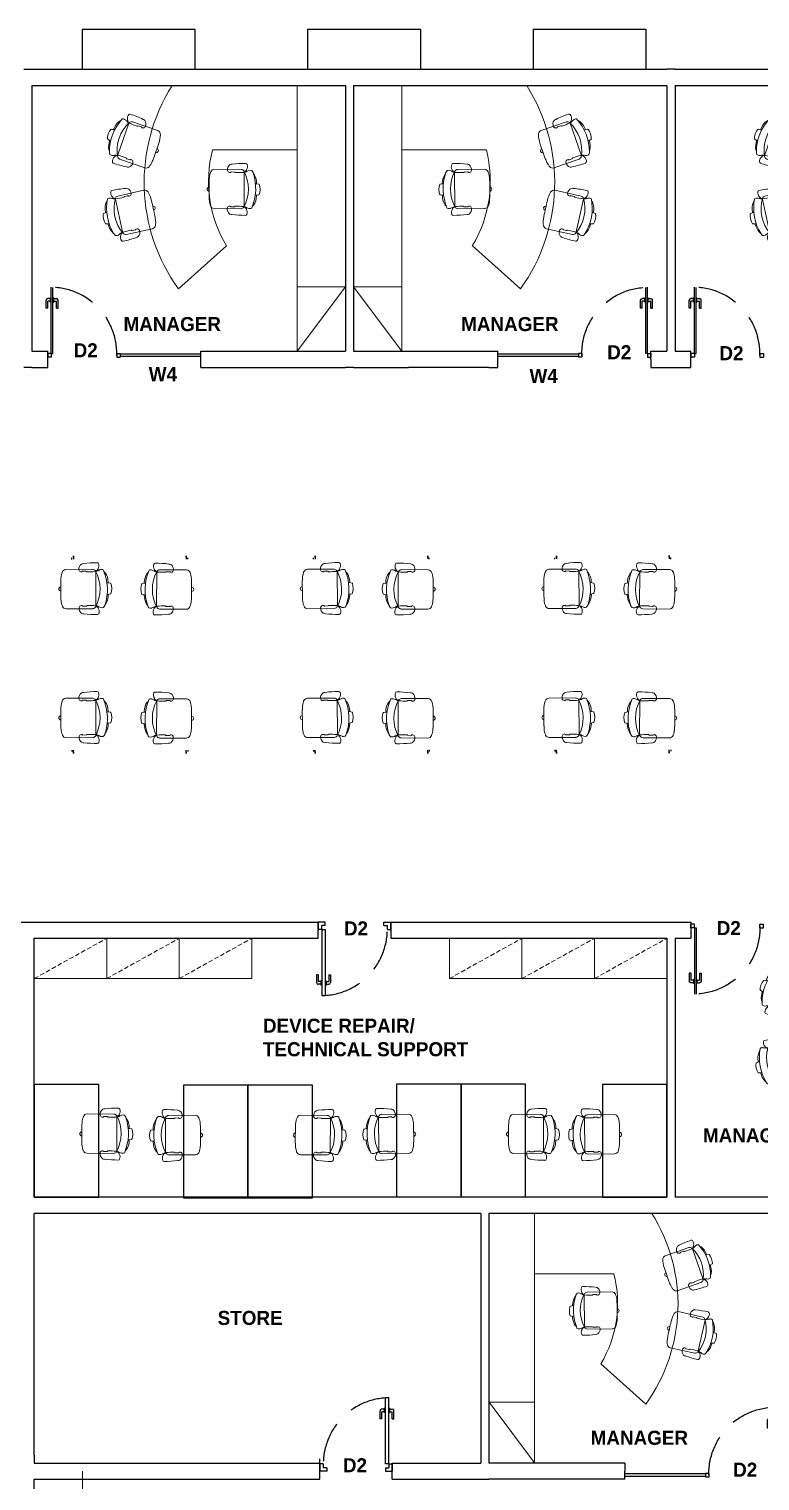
# Model space of a CAD drawing. Header units: inches. Extents: x 484217 to 497210, y -26946 to -21493.
# Drawn here: x 486889 to 487298, y -24366 to -23555 of the extents above; entities that cross this region are included whole.
import ezdxf

# ---------------------------------------------------------------- set-up
doc = ezdxf.new("R2010")
doc.units = ezdxf.units.IN
doc.header["$LTSCALE"] = 20
doc.header["$MEASUREMENT"] = 0
for name, pattern in [('DASHED', [0.75, 0.5, -0.25]), ('HIDDEN2', [0.1875, 0.125, -0.0625]), ('TRATTEGGIATA2', [9.525, 6.35, -3.175])]:
    doc.linetypes.add(name, pattern=pattern)
for name, color, linetype in [('_new', 212, 'Continuous'), ('GLAZING', 4, 'Continuous'), ('I-DOORS', 104, 'Continuous'), ('I-FURN', 4, 'Continuous'), ('I-WALL-IN', 3, 'Continuous')]:
    doc.layers.add(name, color=color, linetype=linetype)
doc.layers.add('A-furniture', color=50, linetype='Continuous', lineweight=9)
doc.layers.add('I-ANNO-TEXT', color=7, linetype='Continuous', lineweight=18)
doc.styles.add('MICRO', font='')
doc.styles.get('MICRO').set_extended_font_data('MicrogrammaSSi', bold=True)

# ---------------------------------------------------------------- blocks, each defined once
blk = doc.blocks.new('A$C6A0E07C9')
at = {"layer": 'A-furniture'}
for p, q in [((-0.269, 0.177), (-0.266, 0.205)), ((-0.214, 0.272), (0.118, 0.288)), ((-0.012, 0.242), (-0.025, 0.242)), ((-0.011, 0.243), (-0.012, 0.242)), ((-0.008, 0.248), (-0.011, 0.243)), ((-0.011, 0.243), (-0.011, 0.243)), ((0.038, 0.251), (-0.003, 0.25)), ((0.042, 0.251), (0.045, 0.247)), ((0.045, 0.247), (0.046, 0.246)), ((0.046, 0.246), (0.048, 0.245)), ((0.048, 0.245), (0.048, 0.245)), ((0.159, 0.25), (0.179, -0.167)), ((-0.291, 0.02), (-0.289, 0.029)), ((-0.288, 0.01), (-0.291, 0.02)), ((-0.289, 0.029), (-0.284, 0.038)), ((-0.282, 0.002), (-0.288, 0.01)), ((-0.284, 0.038), (-0.276, 0.044)), ((-0.274, -0.003), (-0.282, 0.002)), ((-0.276, 0.044), (-0.267, 0.046)), ((0.315, 0.121), (0.306, 0.12)), ((0.313, 0.121), (0.347, 0.116)), ((0.315, 0.152), (0.319, 0.129)), ((0.351, 0.113), (0.36, 0.088)), ((0.364, 0.015), (0.358, -0.011)), ((0.36, 0.088), (0.366, 0.051)), ((0.366, 0.051), (0.364, 0.015)), ((-0.264, -0.004), (-0.274, -0.003)), ((0.009, -0.176), (-0.004, -0.177)), ((0.009, -0.176), (0.009, -0.176)), ((0.01, -0.176), (0.009, -0.176)), ((0.013, -0.182), (0.01, -0.176)), ((0.059, -0.18), (0.018, -0.183)), ((0.063, -0.179), (0.066, -0.175)), ((0.066, -0.175), (0.067, -0.174)), ((0.067, -0.174), (0.069, -0.173)), ((0.069, -0.173), (0.069, -0.173)), ((0.296, -0.147), (0.284, -0.159)), ((0.311, -0.022), (0.322, -0.023)), ((0.32, -0.023), (0.355, -0.015)), ((0.355, -0.015), (0.356, -0.013)), ((0.356, -0.013), (0.358, -0.011)), ((-0.189, -0.217), (0.143, -0.2))]:
    blk.add_line(p, q, dxfattribs=at)
for centre, radius, start, end in [((0.224, -0.892), 1.257, 92.3594, 100.1757), ((0.172, 0.345), 0.0192, 28.1256, 89.2436), ((0.594, -0.035), 0.893, 162.1203, 164.4323), ((-0.21, 0.223), 0.0487, 94.526, 161.0109), ((0.027, 0.278), 0.0792, 129.4999, 189.1152), ((-0.022, 0.271), 0.0292, 192.0047, 264.4409), ((0.007, 0.283), 0.0635, 94.0792, 117.5938), ((-0.004, 0.244), 0.00623, 84.8455, 131.3174), ((0.037, 0.241), 0.0101, 64.5281, 88.6391), ((0.001, 1.553), 1.309, 272.0899, 276.676), ((0.117, 0.241), 0.0463, 34.0902, 88.4441), ((0.149, 0.274), 0.0211, 279.8693, 313.3434), ((-0.249, 0.025), 0.471, 334.5973, 30.9732), ((0.17, 0.245), 0.0129, 130.1366, 158.0173), ((0.187, 0.181), 0.0779, 100.0525, 108.2672), ((0.108, 0.326), 0.0879, 309.6726, 333.0223), ((-1.125, 2.793), 2.849, 297.1157, 298.0695), ((-0.92, -0.013), 1.143, 14.0931, 15.0056), ((0.121, 0.323), 0.0749, 330.3794, 24.513), ((0.234, 0.223), 0.0597, 72.5282, 107.7011), ((0.195, 0.222), 0.0806, 25.5198, 45.5387), ((-0.301, 0.026), 0.614, 339.6108, 22.0467), ((0.128, 0.125), 0.189, 8.0925, 40.8276), ((0.182, 0.142), 0.452, 175.5289, 182.0991), ((72.219, 3.627), 72.574, 182.76527, 182.92488), ((0.31, 0.129), 0.0088, 301.088, 3.1667), ((0.347, 0.111), 0.00513, 22.8184, 91.0076), ((0.081, -0.062), 0.341, 182.481, 200.7553), ((0.002, -0.206), 0.0292, 101.2525, 173.6887), ((0.058, -0.17), 0.0101, 277.0543, 301.1654), ((0.152, -1.479), 1.309, 89.0174, 93.6036), ((0.138, -0.155), 0.0449, 276.7939, 330.1521), ((0.172, -0.191), 0.0211, 52.3501, 85.8241), ((0.197, -0.155), 0.0211, 212.6602, 229.0352), ((0.163, -0.292), 0.122, 63.0548, 80.6357), ((0.136, -0.248), 0.0879, 32.6712, 56.0209), ((-0.92, -0.013), 1.143, 350.6964, 351.6126), ((0.116, -0.038), 0.211, 328.6962, 1.8079), ((0.318, -0.031), 0.00903, 2.1237, 63.3709), ((-0.186, -0.16), 0.0572, 202.8821, 266.1169), ((0.052, -0.207), 0.0792, 176.5782, 236.1936), ((0.031, -0.214), 0.0635, 248.0997, 271.6142), ((0.017, -0.177), 0.00623, 234.376, 280.848), ((0.131, 0.976), 1.257, 265.5178, 273.334), ((0.202, -0.26), 0.0192, 276.4498, 337.5679), ((0.149, -0.244), 0.0749, 341.1805, 35.314), ((0.324, 0.055), 0.26, 246.1539, 250.8174), ((0.249, -0.153), 0.0392, 254.2998, 275.9911), ((0.254, -0.14), 0.0518, 269.3553, 293.3788)]:
    blk.add_arc(centre, radius, start, end, dxfattribs=at)
blk = doc.blocks.new('*U164')
at = {"layer": 'A-furniture'}
for p, q in [((2.5, -0.6), (2.5, 0)), ((3.3, -0.6), (0, -0.6)), ((0.8, -0.6), (0.8, -1.65)), ((1.992, -1.476), (2.525, -2.072))]:
    blk.add_line(p, q, dxfattribs=at)
at = {"layer": 'A-furniture', "linetype": 'HIDDEN2'}
blk.add_line((2.5, 0), (3.3, -0.6), dxfattribs=at)
at = {"layer": 'A-furniture'}
for centre, radius, start, end in [((1.189, -0.145), 1.554, 255.5214, 301.111), ((1.204, -0.234), 2.264, 237.868, 305.7215)]:
    blk.add_arc(centre, radius, start, end, dxfattribs=at)
for p, rotation in [((1.323, -1.428), 86.85652716130764), ((0.691, -2.585), 248.0226334994808), ((1.546, -2.651), 279.5773348211345)]:
    blk.add_blockref('A$C6A0E07C9', p, dxfattribs=dict(at, rotation=rotation))
blk = doc.blocks.new('1505774114')
for p, q in [((381, 1577, 616), (411, 1577, 616)), ((413, 1557, 26), (395, 1557, 26)), ((2781, 1557, 26), (2799, 1557, 26)), ((2813, 1577, 616), (2783, 1577, 616)), ((381, -23, 616), (411, -23, 616)), ((413, -3, 26), (395, -3, 26)), ((2781, -3, 26), (2799, -3, 26)), ((2813, -23, 616), (2783, -23, 616))]:
    blk.add_line(p, q)
at = {"extrusion": (1.22461e-16, 1, 0)}
for centre, radius in [((-381, 586, 1577), 10.5), ((-381, 586, 1577), 8.5), ((-2813, 586, 1577), 10.5), ((-2813, 586, 1577), 8.5)]:
    blk.add_circle(centre, radius, dxfattribs=at)
at = {"extrusion": (0, -1, 0)}
for centre, radius in [((381, 586, 23), 10.5), ((381, 586, 23), 8.5), ((2813, 586, 23), 10.5), ((2813, 586, 23), 8.5)]:
    blk.add_circle(centre, radius, dxfattribs=at)
blk = doc.blocks.new('glass doors- 900')
for p, q in [((387081, -15046), (387081, -14225)), ((387102, -15046), (387102, -14226)), ((387017, -14483), (387017, -14387)), ((387070, -14366), (387038, -14366)), ((387038, -14483), (387038, -14398)), ((387070, -14398), (387038, -14398)), ((387081, -14355), (387070, -14355)), ((387070, -14408), (387070, -14355)), ((387081, -14408), (387070, -14408)), ((387102, -14355), (387113, -14355)), ((387102, -14408), (387113, -14408)), ((387113, -14408), (387113, -14355)), ((387113, -14366), (387145, -14366)), ((387113, -14398), (387145, -14398)), ((387145, -14483), (387145, -14398)), ((387167, -14483), (387167, -14387)), ((387038, -14483), (387017, -14483)), ((387145, -14483), (387167, -14483)), ((387038, -15046), (387038, -15093)), ((387081, -15046), (387038, -15046)), ((387081, -15093), (387038, -15093)), ((387081, -15046), (387081, -15093)), ((387081, -15046), (387081, -15093)), ((387081, -15046), (387102, -15046)), ((387895, -15046), (387895, -15093)), ((387895, -15046), (387895, -15093)), ((387895, -15046), (387895, -15046)), ((387895, -15046), (387938, -15046)), ((387895, -15093), (387938, -15093)), ((387938, -15046), (387938, -15093))]:
    blk.add_line(p, q)
at = {"linetype": 'DASHED', "ltscale": 50}
blk.add_arc((387070, -15050), 825, 358.6028, 89.255, dxfattribs=at)
for centre, start, end in [((387038, -14387), 90, 180), ((387145, -14387), 0, 90)]:
    blk.add_arc(centre, 21.4, start, end)
blk = doc.blocks.new('door 1')
for p, q in [((86, 0), (0, 0)), ((0, -90), (0, 0)), ((86, -43), (86, 0)), ((814, 0), (900, 0)), ((814, -43), (814, 0)), ((900, -90), (900, 0)), ((43, -90), (0, -90)), ((86, -43), (43, -43)), ((43, -90), (43, -43)), ((43, -90), (43, -43)), ((43, -90), (43, -911)), ((43, -90), (86, -90)), ((86, -90), (86, -909)), ((814, -43), (857, -43)), ((857, -90), (857, -43)), ((857, -90), (857, -43)), ((857, -90), (900, -90)), ((857, -90), (857, -90)), ((-21, -652), (-21, -749)), ((0, -652), (-21, -652)), ((0, -652), (0, -738)), ((129, -652), (129, -738)), ((129, -652), (150, -652)), ((150, -652), (150, -749)), ((32, -738), (0, -738)), ((32, -770), (0, -770)), ((32, -727), (32, -781)), ((43, -727), (32, -727)), ((43, -781), (32, -781)), ((86, -727), (96, -727)), ((86, -781), (96, -781)), ((96, -727), (96, -781)), ((96, -738), (129, -738)), ((96, -770), (129, -770))]:
    blk.add_line(p, q)
at = {"linetype": 'DASHED', "ltscale": 50}
blk.add_arc((32, -86), 825, 270.745, 1.3972, dxfattribs=at)
for centre, start, end in [((0, -749), 180, 270), ((129, -749), 270, 0)]:
    blk.add_arc(centre, 21.4, start, end)
blk = doc.blocks.new('pivot door')
blk.add_line((-188253, -329835), (-188265, -329835))
at = {"layer": 'I-DOORS', "rotation": 180}
blk.add_blockref('door 1', (-188253, -329835), dxfattribs=at)

msp = doc.modelspace()

# ---------------------------------------------------------------- linework, layer by layer
for p, q in [((486918.87, -23554.72, 6.93), (486918.87, -23577.22, 6.93)), ((486981.87, -23554.72, 6.93), (486981.87, -23577.22, 6.93)), ((487044.87, -23554.72, 6.93), (487044.87, -23577.22, 6.93)), ((487107.87, -23554.72, 6.93), (487107.87, -23577.22, 6.93)), ((487170.87, -23554.72, 6.93), (487170.87, -23577.22, 6.93)), ((487233.87, -23554.72, 6.93), (487233.87, -23577.22, 6.93))]:
    msp.add_line(p, q)
at = {"layer": '_new', "elevation": 6.93}
msp.add_lwpolyline([(487267.07, -24360.22), (487267.06, -24360.22)], dxfattribs=at)
at = {"layer": 'A-furniture', "linetype": 'HIDDEN2'}
for p, q in [((486892.17, -24085.05, 6.93), (486932.67, -24062.55, 6.93)), ((486932.67, -24085.05, 6.93), (486973.17, -24062.55, 6.93)), ((486973.17, -24085.05, 6.93), (487013.67, -24062.55, 6.93)), ((487124.09, -24085.05, 6.93), (487164.59, -24062.55, 6.93)), ((487164.59, -24085.05, 6.93), (487205.09, -24062.55, 6.93)), ((487205.09, -24085.05, 6.93), (487245.59, -24062.55, 6.93))]:
    msp.add_line(p, q, dxfattribs=at)
at = {"layer": 'A-furniture', "elevation": 6.93}
for points in [[(486932.67, -24085.05), (486932.67, -24062.55), (486892.17, -24062.55), (486892.17, -24085.05)], [(486973.17, -24085.05), (486973.17, -24062.55), (486932.67, -24062.55), (486932.67, -24085.05)], [(487013.67, -24085.05), (487013.67, -24062.55), (486973.17, -24062.55), (486973.17, -24085.05)], [(487164.59, -24085.05), (487164.59, -24062.55), (487124.09, -24062.55), (487124.09, -24085.05)], [(487205.09, -24085.05), (487205.09, -24062.55), (487164.59, -24062.55), (487164.59, -24085.05)], [(487245.59, -24085.05), (487245.59, -24062.55), (487205.09, -24062.55), (487205.09, -24085.05)]]:
    msp.add_lwpolyline(points, close=True, dxfattribs=at)
msp.add_lwpolyline([(486919.17, -24554.99), (486919.17, -24360.22)], dxfattribs=at)
at = {"layer": 'GLAZING', "elevation": 6.93}
for points in [[(486940.2, -23736.26), (486940.2, -23737.61)], [(486985.2, -23736.26), (486940.2, -23736.26)], [(487196.09, -23736.26), (487151.09, -23736.26)], [(487196.09, -23736.26), (487196.09, -23737.61)], [(486985.2, -23737.61), (486940.2, -23737.61)], [(487196.09, -23737.61), (487151.09, -23737.61)], [(487267.07, -24361.76), (487222.07, -24361.76)], [(487267.07, -24363.11), (487222.07, -24363.11)], [(487267.07, -24361.76), (487267.07, -24363.11)]]:
    msp.add_lwpolyline(points, dxfattribs=at)
at = {"layer": 'I-FURN', "elevation": 6.93}
for points in [[(486892.17, -24144.22), (486892.17, -24207.22), (486928.17, -24207.22), (486928.17, -24144.22)], [(486975.51, -24144.62), (486975.51, -24207.62), (487011.51, -24207.62), (487011.51, -24144.62)], [(487011.51, -24144.62), (487011.51, -24207.62), (487047.51, -24207.62), (487047.51, -24144.62)], [(487094.57, -24144.03), (487094.57, -24207.03), (487130.57, -24207.03), (487130.57, -24144.03)], [(487130.57, -24144.03), (487130.57, -24207.03), (487166.57, -24207.03), (487166.57, -24144.03)], [(487209.59, -24144.22), (487209.59, -24207.22), (487245.59, -24207.22), (487245.59, -24144.22)]]:
    msp.add_lwpolyline(points, close=True, dxfattribs=at)
at = {"layer": 'I-WALL-IN'}
for p, q in [((486918.87, -23554.72, 6.93), (486981.87, -23554.72, 6.93)), ((487044.87, -23554.72, 6.93), (487107.87, -23554.72, 6.93)), ((487170.87, -23554.72, 6.93), (487233.87, -23554.72, 6.93)), ((486886.32, -23577.22, 6.93), (486890.82, -23577.22, 6.93)), ((486890.82, -23577.22, 6.93), (487065.96, -23577.22, 6.93)), ((487065.96, -23577.22, 6.93), (487070.46, -23577.22, 6.93)), ((487070.46, -23577.22, 6.93), (487245.59, -23577.22, 6.93)), ((487250.09, -23577.22, 6.93), (487245.59, -23577.22, 6.93)), ((487250.09, -23577.22, 6.93), (487427.4, -23577.22, 6.93)), ((486890.82, -23586.22, 6.93), (487065.96, -23586.22, 6.93)), ((486890.82, -23586.22, 6.93), (486890.82, -23734.72, 6.93)), ((487065.96, -23586.22, 6.93), (487065.96, -23734.72, 6.93)), ((487070.46, -23586.22, 6.93), (487245.59, -23586.22, 6.93)), ((487070.46, -23586.22, 6.93), (487070.46, -23734.72, 6.93)), ((487245.59, -23586.22, 6.93), (487245.59, -23734.72, 6.93)), ((487250.09, -23586.22, 6.93), (487427.4, -23586.22, 6.93)), ((487250.09, -23586.22, 6.93), (487250.09, -23734.72, 6.93)), ((486899.7, -23739.22, 6.93), (486899.7, -23734.72, 6.93)), ((486985.2, -23739.22, 6.93), (486985.2, -23734.72, 6.93)), ((487101.15, -23734.72, 6.93), (487146.15, -23734.72, 6.93)), ((487146.15, -23734.72, 6.93), (487151.09, -23734.72, 6.93)), ((487151.09, -23739.22, 6.93), (487151.09, -23734.72, 6.93)), ((487236.59, -23734.72, 6.93), (487245.59, -23734.72, 6.93)), ((487236.59, -23739.22, 6.93), (487236.59, -23734.72, 6.93)), ((487250.09, -23734.72, 6.93), (487258.97, -23734.72, 6.93)), ((487258.97, -23739.22, 6.93), (487258.97, -23734.72, 6.93)), ((486890.82, -23743.72, 6.93), (486886.32, -23743.72, 6.93)), ((486899.7, -23743.72, 6.93), (486899.7, -23739.22, 6.93)), ((486985.2, -23743.72, 6.93), (486985.2, -23739.22, 6.93)), ((487070.46, -23743.72, 6.93), (487065.96, -23743.72, 6.93)), ((487146.15, -23743.72, 6.93), (487101.15, -23743.72, 6.93)), ((487146.15, -23743.72, 6.93), (487151.09, -23743.72, 6.93)), ((487151.09, -23743.72, 6.93), (487151.09, -23739.22, 6.93)), ((487236.59, -23739.22, 6.93), (487236.59, -23743.72, 6.93)), ((487236.59, -23743.72, 6.93), (487245.59, -23743.72, 6.93)), ((487245.59, -23743.72, 6.93), (487250.09, -23743.72, 6.93)), ((487250.09, -23743.72, 6.93), (487258.97, -23743.72, 6.93)), ((487258.97, -23743.72, 6.93), (487258.97, -23739.22, 6.93)), ((487050.83, -24053.55, 6.93), (487050.83, -24058.05, 6.93)), ((487050.83, -24062.55, 6.93), (487050.83, -24058.05, 6.93)), ((487091.33, -24053.55, 6.93), (487091.33, -24060.43, 6.93)), ((487091.33, -24058.05, 6.93), (487091.33, -24062.55, 6.93)), ((487258.97, -24053.55, 6.93), (487258.97, -24058.05, 6.93)), ((487258.97, -24058.05, 6.93), (487258.97, -24062.55, 6.93)), ((487245.59, -24062.55, 6.93), (487245.59, -24207.22, 6.93)), ((487250.09, -24062.55, 6.93), (487250.09, -24207.22, 6.93)), ((487245.59, -24207.22, 6.93), (486892.17, -24207.22, 6.93)), ((487427.4, -24207.22, 6.93), (487250.09, -24207.22, 6.93)), ((487141.65, -24216.22, 6.93), (486892.17, -24216.22, 6.93)), ((487316.45, -24216.22, 6.93), (487146.15, -24216.22, 6.93)), ((486892.17, -24351.22, 6.93), (486892.17, -24355.72, 6.93)), ((486892.17, -24355.72, 6.93), (487051.65, -24355.72, 6.93)), ((487051.65, -24360.22, 6.93), (487051.65, -24353.34, 6.93)), ((487051.65, -24364.72, 6.93), (487051.65, -24360.22, 6.93)), ((487092.15, -24355.72, 6.93), (487101.15, -24355.72, 6.93)), ((487092.15, -24360.22, 6.93), (487092.15, -24355.72, 6.93)), ((487092.15, -24364.72, 6.93), (487092.15, -24360.22, 6.93)), ((487101.15, -24355.72, 6.93), (487141.65, -24355.72, 6.93)), ((487222.07, -24355.72, 6.93), (487222.07, -24360.22, 6.93)), ((487222.07, -24364.72, 6.93), (487222.07, -24360.22, 6.93)), ((486892.17, -24364.72, 6.93), (487051.65, -24364.72, 6.93)), ((487092.15, -24364.72, 6.93), (487101.15, -24364.72, 6.93)), ((487101.15, -24364.72, 6.93), (487146.15, -24364.72, 6.93))]:
    msp.add_line(p, q, dxfattribs=at)
at = {"layer": 'I-WALL-IN', "elevation": 6.93}
for points in [[(486890.82, -23734.72), (486899.7, -23734.72)], [(486985.2, -23734.72), (487065.96, -23734.72)], [(487070.46, -23734.72), (487101.15, -23734.72)], [(486890.82, -23743.72), (486899.7, -23743.72)], [(486985.2, -23743.72), (487065.96, -23743.72)], [(487070.46, -23743.72), (487101.15, -23743.72)], [(486831.6, -24053.55), (487050.83, -24053.55)], [(487091.33, -24053.55), (487258.97, -24053.55)], [(486892.17, -24062.55), (487050.83, -24062.55)], [(486892.17, -24207.22), (486892.17, -24062.55)], [(487091.33, -24062.55), (487245.59, -24062.55)], [(487250.09, -24062.55), (487258.97, -24062.55)], [(486892.17, -24351.22), (486892.17, -24216.22)], [(487141.65, -24216.22), (487141.65, -24355.72)], [(487146.15, -24216.22), (487146.15, -24355.72)], [(487222.07, -24355.72), (487146.15, -24355.72)], [(486892.17, -24554.99), (486892.17, -24364.72)], [(487222.07, -24364.72), (487146.15, -24364.72)]]:
    msp.add_lwpolyline(points, dxfattribs=at)

# ---------------------------------------------------------------- block references
for p, xscale, yscale, zscale, rotation in [((487065.96, -23586.22, 6.93), 44.99999999999999, 44.99999999999999, 44.99999999999999, 270), ((487070.46, -23586.22, 6.93), -44.99999999999999, 44.99999999999999, 44.99999999999999, 90), ((487427.4, -23586.22, 6.93), 44.99999999999999, 44.99999999999999, 44.99999999999999, 270), ((487427.4, -24062.26), 43.92677977799411, 43.92677977799411, 43.92677977799411, 270), ((487146.33, -24216.22, 6.93), -42.20344992757769, 42.20344992757769, 42.20344992757769, 90)]:
    msp.add_blockref('*U164', p, dxfattribs=dict(xscale=xscale, yscale=yscale, zscale=zscale, rotation=rotation))
at = {"layer": 'A-furniture'}
for p, xscale, yscale, zscale, rotation in [((486918.85, -23865.82, 43.51), -45.00000000027777, 45, 45, 183.1434728386661), ((486968.19, -23866.07, 3.79), 45.00000000027777, 45.00000000027777, 45.00000000027777, 176.8565271613339), ((487053.78, -23865.75, 42.73), -45.00000000027777, 45, 45, 183.1434728386661), ((487103.12, -23866.01, 3.56), 45.00000000027777, 45.00000000027777, 45.00000000027777, 176.8565271613339), ((487188.71, -23865.68, 42.49), -45.00000000027777, 45, 45, 183.1434728386661), ((487238.06, -23865.94, 3.32), 45.00000000027777, 45.00000000027777, 45.00000000027777, 176.8565271613339), ((486918.85, -23937.82, 44.32), -45.00000000027777, 45, 45, 183.1434728386661), ((486968.19, -23938.07, 4.6), 45.00000000027777, 45.00000000027777, 45.00000000027777, 176.8565271613339), ((487053.78, -23937.75, 43.54), -45.00000000027777, 45, 45, 183.1434728386661), ((487103.12, -23938.01, 4.37), 45.00000000027777, 45.00000000027777, 45.00000000027777, 176.8565271613339), ((487188.71, -23937.68, 43.3), -45.00000000027777, 45, 45, 183.1434728386661), ((487238.06, -23937.94, 4.13), 45.00000000027777, 45.00000000027777, 45.00000000027777, 176.8565271613339), ((486930.61, -24173.38, 48.93), 44.99999999897928, 44.99999999897928, 44.99999999897928, 356.8565271622451), ((486973.16, -24174.15, 48.93), -44.99999999897785, 45, 45, 3.143472837721584), ((487049.86, -24174.15, 48.93), 44.99999999897928, 44.99999999897928, 44.99999999897928, 356.8565271622451), ((487092.23, -24173.56, 48.93), -44.99999999897785, 45, 45, 3.143472837721584), ((487168.92, -24173.55, 48.93), 44.99999999897928, 44.99999999897928, 44.99999999897928, 356.8565271622451), ((487207.25, -24173.74, 48.93), -44.99999999897785, 45, 45, 3.143472837721584)]:
    msp.add_blockref('A$C6A0E07C9', p, dxfattribs=dict(at, xscale=xscale, yscale=yscale, zscale=zscale, rotation=rotation))
at = {"layer": 'GLAZING'}
for p, xscale, yscale, zscale in [((469482.99, -23058.83, 6.93), 0.04500000025145709, 0.04500000025145709, 0.04500000025145709), ((504653.3, -23058.83, 6.93), -0.04500000025145709, 0.04499999998952262, 0.04499999999999744), ((469842.26, -23058.83, 6.93), 0.04500000025145709, 0.04500000025145709, 0.04500000025145709), ((504724.28, -23684.36, 6.93), -0.04500000025145709, 0.04499999998952262, 0.04499999999999744)]:
    msp.add_blockref('glass doors- 900', p, dxfattribs=dict(at, xscale=xscale, yscale=yscale, zscale=zscale))
at = {"layer": 'GLAZING', "xscale": -0.04500000025145709, "yscale": 0.04499999998952262, "zscale": 0.04499999999999744, "rotation": 180}
msp.add_blockref('glass doors- 900', (469842.26, -24733.87, 6.93), dxfattribs=at)
at = {"layer": 'I-DOORS', "xscale": 0.04500000025145709, "yscale": 0.04500000025145709, "zscale": 0.04500000025145709, "rotation": 180}
msp.add_blockref('pivot door', (478579.44, -38896.13, 6.93), dxfattribs=at)
at = {"layer": 'I-DOORS', "xscale": 0.04500000025145709, "yscale": 0.04500000025145709, "zscale": 0.04500000025145709}
msp.add_blockref('pivot door', (495563.54, -9517.64, 6.93), dxfattribs=at)
at = {"layer": 'I-FURN', "linetype": 'TRATTEGGIATA2', "xscale": 0.04499999998952262, "yscale": 0.04499999998952262, "zscale": 0.04499999998952262, "rotation": 90}
for p in [(486913.03, -23976.08, -25.54), (487047.96, -23976.02, -26.31), (487182.9, -23975.95, -26.55), (487317.83, -23975.88, -26.79)]:
    msp.add_blockref('1505774114', p, dxfattribs=at)

# ---------------------------------------------------------------- texts
at = {"layer": 'I-ANNO-TEXT', "char_height": 7.875, "attachment_point": 1, "style": 'MICRO'}
for s, width, insert in [('{\\fBahnschrift Light|b1|i0|c0|p34;MANAGER }', 7.4099, (486942.03, -23715.57, 6.93)), ('{\\fBahnschrift Light|b1|i0|c0|p34;MANAGER }', 7.4099, (487130.62, -23715.57, 6.93)), ('{\\fBahnschrift Light|b1|i0|c0|p34;D2}', 7.4099, (486914.14, -23730.23, 6.93)), ('{\\fBahnschrift Light|b1|i0|c0|p34;D2}', 7.4099, (487212.2, -23731.3, 6.93)), ('{\\fBahnschrift Light|b1|i0|c0|p34;D2}', 7.4099, (487274.87, -23731.82, 6.93)), ('{\\fBahnschrift Light|b1|i0|c0|p34;W4}', 7.4099, (486956.12, -23743.56, 6.93)), ('{\\fBahnschrift Light|b1|i0|c0|p34;W4}', 7.4099, (487168.79, -23744.53, 6.93)), ('{\\fBahnschrift Light|b1|i0|c0|p34;D2}', 7.4099, (487065.13, -24053.11, 6.93)), ('{\\fBahnschrift Light|b1|i0|c0|p34;D2}', 7.4099, (487273.37, -24052.93, 6.93)), ('{\\fBahnschrift Light|b1|i0|c0|p34;DEVICE REPAIR/\\PTECHNICAL SUPPORT }', 4124.8074, (487019.9, -24107.48, 6.93)), ('{\\fBahnschrift Light|b1|i0|c0|p34;MANAGER }', 7.4099, (487265.71, -24168.72)), ('{\\fBahnschrift Light|b1|i0|c0|p34;STORE}', 7.4099, (486994.61, -24270.67, 6.93)), ('{\\fBahnschrift Light|b1|i0|c0|p34;MANAGER }', 7.4099, (487202.96, -24337.61, 6.93)), ('{\\fBahnschrift Light|b1|i0|c0|p34;D2}', 7.4099, (487064.58, -24352.96, 6.93)), ('{\\fBahnschrift Light|b1|i0|c0|p34;D2}', 7.4099, (487282.56, -24355.44, 6.93))]:
    msp.add_mtext_dynamic_manual_height_columns(s, width=width, gutter_width=1.5, heights=[0], dxfattribs=dict(at, insert=insert))

doc.saveas('drawing.dxf')
